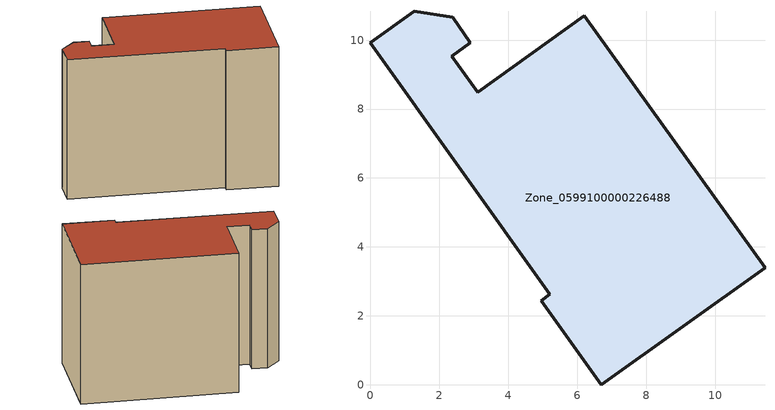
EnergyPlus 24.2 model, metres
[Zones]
Zone_0599100000226488
 floor ground (C_G): 6.7,0 4.95,2.44 5.2,2.62 0,9.93 1.27,10.84 2.38,10.66 2.89,9.92 2.36,9.54 3.11,8.49 6.21,10.7 11.45,3.39 z0
 wall outside (C_F): 4.95,2.44 6.7,0 11.45,3.39 6.21,10.7 3.11,8.49 2.36,9.54 2.89,9.92 2.38,10.66 1.27,10.84 0,9.93 5.2,2.62 4.95,2.44 z0:8.47
 roof outside (C_R): 0,9.93 5.2,2.62 4.95,2.44 6.7,0 11.45,3.39 6.21,10.7 3.11,8.49 2.36,9.54 2.89,9.92 2.38,10.66 1.27,10.84 z8.47
[BUILDING]
Pand.0599100000226488: North Axis=0; Terrain=City; Loads Convergence Tolerance Value=0.04; Temperature Convergence Tolerance Value=0.4; Solar Distribution=FullExterior; Maximum Number of Warmup Days=25; Minimum Number of Warmup Days=1
[Site:Location]
Rotterdam.The.Hague.AP_ZH_NLD Design_Conditions: Latitude=51.96; Longitude=4.45; Time Zone=1; Elevation=-4.5
[SITE:GROUNDTEMPERATURE:BUILDINGSURFACE]
18, 18, 18, 18, 18, 18, 18, 18, 18, 18, 18, 18
[MATERIAL] Thermal Absorptance=0.9; Solar Absorptance=0.7; Visible Absorptance=0.7
Name | Roughness | Thickness | Conductivity | Density | Specific Heat
G.TI.1975-1991 | MediumSmooth | 0.15 | 0.288461 | 540 | 1210
F.TI.1975-1991 | Rough | 0.3 | 0.230769 | 1920 | 840
R.TI.1975-1991 | MediumRough | 0.2 | 0.153846 | 1500 | 1000
[CONSTRUCTION]
C_G: G.TI.1975-1991
C_F: F.TI.1975-1991
C_R: R.TI.1975-1991
[ZONE]
Zone_0599100000226488: Type=1; Multiplier=1; Ceiling Height=Autocalculate; Volume=Autocalculate; Floor Area=autocalculate; Part of Total Floor Area=Yes
[ZONEINFILTRATION:DESIGNFLOWRATE]
Infil_Zone_0599100000226488: Zone or ZoneList or Space or SpaceList=Zone_0599100000226488; Schedule=AlwaysOn; Design Flow Rate Calculation Method=Flow/Area; Flow Rate per Floor Area=0.003; Constant Term Coefficient=1; Temperature Term Coefficient=0; Velocity Term Coefficient=0; Velocity Squared Term Coefficient=0
[HVACTEMPLATE:ZONE:IDEALLOADSAIRSYSTEM]
Zone_0599100000226488: Maximum Heating Supply Air Temperature=50; Minimum Cooling Supply Air Temperature=13; Maximum Heating Supply Air Humidity Ratio=0.0156; Minimum Cooling Supply Air Humidity Ratio=0.0077; Heating Limit=NoLimit; Cooling Limit=NoLimit; Dehumidification Control Type=ConstantSensibleHeatRatio; Cooling Sensible Heat Ratio=0.7; Dehumidification Setpoint=60; Humidification Control Type=None; Humidification Setpoint=30; Outdoor Air Method=None; Outdoor Air Flow Rate per Person=0.00944; Outdoor Air Flow Rate per Zone Floor Area=0; Outdoor Air Flow Rate per Zone=0; Demand Controlled Ventilation Type=None; Outdoor Air Economizer Type=NoEconomizer; Heat Recovery Type=None; Sensible Heat Recovery Effectiveness=0.7; Latent Heat Recovery Effectiveness=0.65
[ZONECONTROL:THERMOSTAT]
ThermostatControl_Zone_0599100000226488: Zone or ZoneList=Zone_0599100000226488; Control Type Schedule=DualSetpointControlType; Control 1=Thermostat_Zone_0599100000226488; Temperature Difference Between Cutout And Setpoint=0
[THERMOSTATSETPOINT:DUALSETPOINT]
Thermostat_Zone_0599100000226488: Heating Setpoint Temperature Schedule=HeatingSetpoint_Zone_0599100000226488; Cooling Setpoint Temperature Schedule=CoolingSetpoint_Zone_0599100000226488
[SCHEDULE:COMPACT]
HeatingSetpoint_Zone_0599100000226488: Through: 12/31, For: AllDays, Until: 24:00, 21
CoolingSetpoint_Zone_0599100000226488: Through: 12/31, For: AllDays, Until: 24:00, 24
DualSetpointControlType: Through: 12/31, For: AllDays, Until: 24:00, 4
AlwaysOn: Through: 12/31, For: AllDays, Until: 24:00, 1
